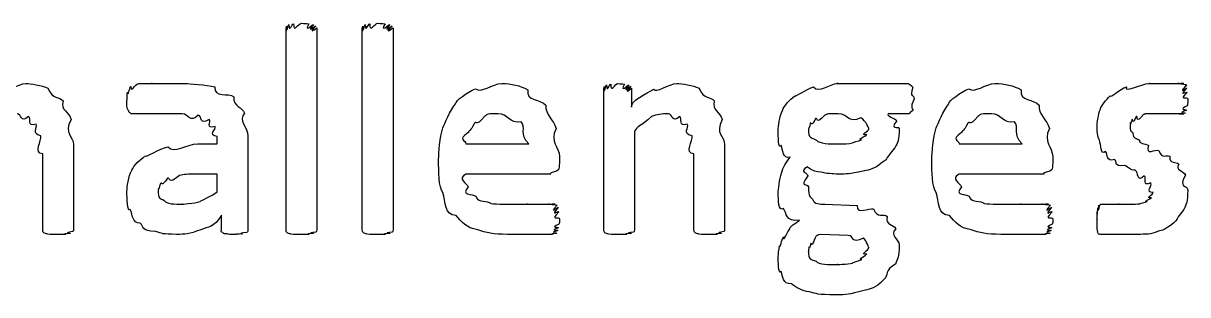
# Model space of a CAD drawing. Header units: millimetres. Extents: x 0 to 216, y 0 to 279.
# Drawn here: x 98.89 to 112.48, y 189.58 to 192.75 of the extents above; entities that cross this region are included whole.
import ezdxf

# ---------------------------------------------------------------- set-up
doc = ezdxf.new("R2010")
doc.units = ezdxf.units.MM
doc.layers.get('0').update_dxf_attribs({"linetype": 'CONTINUOUS'})

msp = doc.modelspace()

# ---------------------------------------------------------------- linework, layer by layer
at = {"color": 0}
for p, q in [((101.954, 190.339), (101.954, 192.698)), ((102.313, 192.698), (102.313, 190.339)), ((102.844, 190.339), (102.844, 192.698)), ((103.203, 192.698), (103.203, 190.339)), ((105.664, 190.339), (105.664, 191.992)), ((105.989, 191.992), (105.989, 191.772)), ((108.682, 192.048), (109.222, 192.048)), ((109.288, 191.871), (109.288, 191.871)), ((109.227, 191.695), (108.985, 191.695)), ((106.022, 191.491), (106.022, 190.339)), ((108.759, 191.518), (108.759, 191.518)), ((99.471, 191.331), (99.471, 190.339)), ((100.923, 191.342), (101.15, 191.342)), ((101.15, 191.342), (101.15, 191.43)), ((101.508, 191.436), (101.508, 190.339)), ((104.054, 191.342), (104.787, 191.342)), ((107.075, 191.331), (107.075, 190.339)), ((109.814, 191.342), (110.548, 191.342)), ((99.1126, 190.339), (99.1126, 191.226)), ((105.146, 191.193), (105.146, 191.133)), ((106.717, 190.339), (106.717, 191.226)), ((110.906, 191.193), (110.906, 191.133)), ((101.15, 190.989), (100.912, 190.989)), ((101.15, 190.78), (101.15, 190.989)), ((105.041, 190.989), (104.054, 190.989)), ((110.801, 190.989), (109.814, 190.989)), ((112.482, 190.802), (112.482, 190.802)), ((108.246, 190.637), (108.621, 190.62)), ((101.199, 190.339), (101.199, 190.51)), ((108.516, 190.272), (108.197, 190.284)), ((108.759, 190.129), (108.759, 190.129))]:
    msp.add_line(p, q, dxfattribs=at)
for points in [[(101.954, 192.698), (101.954, 192.606), (101.956, 192.712), (101.96, 192.72)], [(101.96, 192.72), (101.965, 192.621), (101.976, 192.732), (101.987, 192.737)], [(101.987, 192.737), (101.99, 192.632), (102.02, 192.748), (102.042, 192.748)], [(102.042, 192.748), (102.038, 192.635), (102.097, 192.753), (102.131, 192.753)], [(102.131, 192.753), (102.108, 192.753), (102.197, 192.75), (102.219, 192.748)], [(102.219, 192.748), (102.155, 192.632), (102.263, 192.743), (102.274, 192.737)], [(102.274, 192.737), (102.181, 192.621), (102.297, 192.727), (102.301, 192.72)], [(102.301, 192.72), (102.193, 192.606), (102.313, 192.705), (102.313, 192.698)], [(102.844, 192.698), (102.844, 192.606), (102.846, 192.712), (102.85, 192.72)], [(102.85, 192.72), (102.856, 192.621), (102.866, 192.732), (102.877, 192.737)], [(102.877, 192.737), (102.88, 192.632), (102.911, 192.748), (102.932, 192.748)], [(102.932, 192.748), (102.929, 192.635), (102.988, 192.753), (103.021, 192.753)], [(103.021, 192.753), (102.999, 192.753), (103.087, 192.75), (103.109, 192.748)], [(103.109, 192.748), (103.046, 192.632), (103.153, 192.743), (103.164, 192.737)], [(103.164, 192.737), (103.072, 192.621), (103.188, 192.727), (103.192, 192.72)], [(103.192, 192.72), (103.083, 192.606), (103.203, 192.705), (103.203, 192.698)], [(98.6607, 191.981), (98.6621, 191.929), (98.8289, 192.048), (98.9143, 192.048)], [(98.9143, 192.048), (98.9665, 192.048), (99.103, 192.028), (99.1732, 191.992)], [(99.1732, 191.992), (99.2283, 191.856), (99.3055, 191.905), (99.3496, 191.844)], [(100.102, 191.948), (100.108, 191.885), (100.122, 191.992), (100.141, 192.014)], [(100.141, 192.014), (100.143, 191.929), (100.19, 192.048), (100.234, 192.048)], [(100.234, 192.048), (100.232, 192.048), (100.329, 192.048), (100.389, 192.048)], [(100.389, 192.048), (100.35, 192.048), (100.51, 192.048), (100.576, 192.048)], [(100.576, 192.048), (100.604, 192.048), (100.715, 192.048), (100.785, 192.048)], [(100.785, 192.048), (100.805, 192.048), (101.03, 192.034), (101.122, 192.009)], [(101.122, 192.009), (101.107, 191.878), (101.287, 191.944), (101.342, 191.893)], [(103.933, 191.811), (103.929, 191.849), (104.072, 191.946), (104.165, 191.987)], [(104.165, 191.987), (104.231, 191.929), (104.359, 192.048), (104.473, 192.048)], [(104.473, 192.048), (104.579, 192.048), (104.691, 192.023), (104.776, 191.976)], [(105.664, 191.992), (105.664, 191.9), (105.665, 192.006), (105.669, 192.014)], [(105.669, 192.014), (105.671, 191.915), (105.682, 192.027), (105.697, 192.031)], [(105.697, 192.031), (105.7, 191.926), (105.727, 192.042), (105.747, 192.042)], [(105.747, 192.042), (105.741, 191.929), (105.796, 192.048), (105.829, 192.048)], [(105.829, 192.048), (105.803, 192.048), (105.884, 192.045), (105.906, 192.042)], [(105.906, 192.042), (105.847, 191.926), (105.945, 192.038), (105.956, 192.031)], [(105.956, 192.031), (105.869, 191.915), (105.974, 192.022), (105.978, 192.014)], [(105.978, 192.014), (105.88, 191.9), (105.989, 191.999), (105.989, 191.992)], [(106.248, 191.981), (106.259, 191.929), (106.426, 192.048), (106.518, 192.048)], [(106.518, 192.048), (106.571, 192.048), (106.707, 192.028), (106.777, 191.992)], [(106.777, 191.992), (106.832, 191.856), (106.91, 191.905), (106.954, 191.844)], [(107.894, 191.904), (107.891, 191.882), (108.029, 191.987), (108.114, 192.009)], [(108.114, 192.009), (108.181, 191.929), (108.296, 192.048), (108.395, 192.048)], [(108.395, 192.048), (108.336, 192.048), (108.5, 192.048), (108.544, 192.048)], [(108.544, 192.048), (108.545, 192.048), (108.638, 192.048), (108.682, 192.048)], [(109.222, 192.048), (109.207, 192.048), (109.261, 192.032), (109.272, 192.004)], [(109.272, 192.004), (109.229, 191.871), (109.288, 191.929), (109.288, 191.871)], [(109.693, 191.811), (109.689, 191.849), (109.832, 191.946), (109.925, 191.987)], [(109.925, 191.987), (109.991, 191.929), (110.119, 192.048), (110.234, 192.048)], [(110.234, 192.048), (110.339, 192.048), (110.451, 192.023), (110.537, 191.976)], [(111.578, 191.904), (111.578, 191.878), (111.691, 191.983), (111.766, 192.009)], [(111.766, 192.009), (111.729, 191.929), (111.933, 192.048), (112.036, 192.048)], [(112.036, 192.048), (111.993, 192.048), (112.124, 192.048), (112.168, 192.048)], [(112.168, 192.048), (112.199, 192.048), (112.252, 192.048), (112.29, 192.048)], [(112.29, 192.048), (112.273, 192.048), (112.357, 192.048), (112.383, 192.048)], [(112.383, 192.048), (112.324, 192.048), (112.427, 192.048), (112.438, 192.048)], [(112.438, 192.048), (112.35, 192.048), (112.462, 192.042), (112.466, 192.031)], [(112.466, 192.031), (112.357, 191.907), (112.471, 192.006), (112.471, 191.992)], [(112.471, 191.992), (112.361, 191.882), (112.477, 191.965), (112.477, 191.943)], [(100.096, 191.849), (100.096, 191.841), (100.098, 191.926), (100.102, 191.948)], [(100.096, 191.783), (100.096, 191.775), (100.096, 191.827), (100.096, 191.849)], [(101.342, 191.893), (101.338, 191.775), (101.443, 191.777), (101.469, 191.7)], [(104.776, 191.976), (104.749, 191.838), (104.931, 191.871), (104.986, 191.794)], [(105.989, 191.772), (105.968, 191.841), (106.163, 191.937), (106.248, 191.981)], [(107.75, 191.733), (107.769, 191.79), (107.834, 191.86), (107.894, 191.904)], [(109.288, 191.871), (109.229, 191.75), (109.282, 191.762), (109.272, 191.733)], [(110.537, 191.976), (110.509, 191.838), (110.691, 191.871), (110.746, 191.794)], [(111.463, 191.75), (111.475, 191.79), (111.526, 191.86), (111.578, 191.904)], [(112.477, 191.943), (112.364, 191.841), (112.482, 191.9), (112.482, 191.871)], [(112.482, 191.871), (112.482, 191.783), (112.48, 191.813), (112.477, 191.788)], [(99.3496, 191.844), (99.3165, 191.735), (99.4241, 191.713), (99.4435, 191.629)], [(100.113, 191.733), (100.099, 191.735), (100.099, 191.764), (100.096, 191.783)], [(100.135, 191.706), (100.114, 191.709), (100.12, 191.722), (100.113, 191.733)], [(103.784, 191.529), (103.803, 191.576), (103.87, 191.733), (103.933, 191.811)], [(104.986, 191.794), (104.976, 191.684), (105.081, 191.626), (105.107, 191.524)], [(106.954, 191.844), (106.921, 191.735), (107.028, 191.713), (107.047, 191.629)], [(107.701, 191.507), (107.701, 191.536), (107.717, 191.667), (107.75, 191.733)], [(109.272, 191.733), (109.207, 191.695), (109.245, 191.695), (109.227, 191.695)], [(109.545, 191.529), (109.564, 191.576), (109.63, 191.733), (109.693, 191.811)], [(110.746, 191.794), (110.736, 191.684), (110.841, 191.626), (110.867, 191.524)], [(111.424, 191.568), (111.424, 191.558), (111.437, 191.695), (111.463, 191.75)], [(112.471, 191.733), (112.353, 191.706), (112.462, 191.707), (112.455, 191.7)], [(112.477, 191.788), (112.361, 191.735), (112.474, 191.747), (112.471, 191.733)], [(98.9471, 191.662), (98.8494, 191.576), (98.866, 191.695), (98.8148, 191.695)], [(99.0353, 191.574), (98.9224, 191.536), (98.9831, 191.642), (98.9471, 191.662)], [(99.4435, 191.629), (99.3525, 191.452), (99.471, 191.448), (99.471, 191.331)], [(100.163, 191.695), (100.13, 191.695), (100.142, 191.698), (100.135, 191.706)], [(100.234, 191.695), (100.154, 191.695), (100.177, 191.695), (100.163, 191.695)], [(100.356, 191.695), (100.221, 191.695), (100.268, 191.695), (100.234, 191.695)], [(100.521, 191.695), (100.434, 191.695), (100.402, 191.695), (100.356, 191.695)], [(100.741, 191.695), (100.562, 191.695), (100.587, 191.695), (100.521, 191.695)], [(100.929, 191.678), (100.835, 191.576), (100.814, 191.695), (100.741, 191.695)], [(101.056, 191.629), (100.937, 191.554), (100.98, 191.667), (100.929, 191.678)], [(101.127, 191.546), (101.003, 191.51), (101.089, 191.607), (101.056, 191.629)], [(101.469, 191.7), (101.389, 191.62), (101.508, 191.535), (101.508, 191.436)], [(104.153, 191.584), (104.101, 191.474), (104.1, 191.518), (104.082, 191.474)], [(104.269, 191.662), (104.165, 191.536), (104.187, 191.618), (104.153, 191.584)], [(104.429, 191.695), (104.255, 191.695), (104.316, 191.684), (104.269, 191.662)], [(104.699, 191.601), (104.553, 191.576), (104.55, 191.695), (104.429, 191.695)], [(104.787, 191.342), (104.674, 191.452), (104.761, 191.538), (104.699, 191.601)], [(106.221, 191.662), (106.09, 191.536), (106.091, 191.586), (106.022, 191.491)], [(106.419, 191.695), (106.336, 191.695), (106.287, 191.684), (106.221, 191.662)], [(106.551, 191.662), (106.454, 191.576), (106.47, 191.695), (106.419, 191.695)], [(106.639, 191.574), (106.527, 191.536), (106.587, 191.642), (106.551, 191.662)], [(107.047, 191.629), (106.957, 191.452), (107.075, 191.448), (107.075, 191.331)], [(108.075, 191.584), (108.053, 191.481), (108.053, 191.538), (108.053, 191.513)], [(108.136, 191.639), (108.082, 191.525), (108.089, 191.607), (108.075, 191.584)], [(108.246, 191.678), (108.137, 191.558), (108.165, 191.657), (108.136, 191.639)], [(108.401, 191.695), (108.226, 191.695), (108.29, 191.689), (108.246, 191.678)], [(108.665, 191.645), (108.516, 191.576), (108.514, 191.695), (108.401, 191.695)], [(108.759, 191.518), (108.759, 191.514), (108.727, 191.615), (108.665, 191.645)], [(108.985, 191.695), (108.957, 191.669), (109.065, 191.641), (109.084, 191.612)], [(109.084, 191.612), (108.993, 191.496), (109.112, 191.557), (109.112, 191.524)], [(109.914, 191.584), (109.861, 191.474), (109.86, 191.518), (109.842, 191.474)], [(110.03, 191.662), (109.925, 191.536), (109.947, 191.618), (109.914, 191.584)], [(110.189, 191.695), (110.016, 191.695), (110.076, 191.684), (110.03, 191.662)], [(110.459, 191.601), (110.313, 191.576), (110.31, 191.695), (110.189, 191.695)], [(110.548, 191.342), (110.435, 191.452), (110.521, 191.538), (110.459, 191.601)], [(111.832, 191.629), (111.802, 191.521), (111.815, 191.604), (111.815, 191.59)], [(111.815, 191.59), (111.802, 191.459), (111.824, 191.502), (111.843, 191.469)], [(111.882, 191.662), (111.824, 191.547), (111.843, 191.642), (111.832, 191.629)], [(111.964, 191.684), (111.868, 191.565), (111.904, 191.673), (111.882, 191.662)], [(112.086, 191.695), (111.938, 191.695), (112, 191.691), (111.964, 191.684)], [(112.223, 191.695), (112.152, 191.695), (112.136, 191.695), (112.086, 191.695)], [(112.328, 191.695), (112.232, 191.695), (112.263, 191.695), (112.223, 191.695)], [(112.4, 191.695), (112.291, 191.695), (112.357, 191.695), (112.328, 191.695)], [(112.438, 191.695), (112.328, 191.695), (112.418, 191.695), (112.4, 191.695)], [(112.455, 191.7), (112.342, 191.695), (112.445, 191.695), (112.438, 191.695)], [(99.0907, 191.436), (98.9707, 191.459), (99.0604, 191.536), (99.0353, 191.574)], [(101.15, 191.43), (101.034, 191.444), (101.141, 191.513), (101.127, 191.546)], [(103.735, 191.16), (103.735, 191.239), (103.751, 191.419), (103.784, 191.529)], [(104.082, 191.474), (103.947, 191.389), (104.054, 191.389), (104.054, 191.342)], [(105.107, 191.524), (105.027, 191.36), (105.146, 191.31), (105.146, 191.193)], [(106.694, 191.436), (106.575, 191.459), (106.664, 191.536), (106.639, 191.574)], [(107.734, 191.326), (107.701, 191.265), (107.701, 191.437), (107.701, 191.507)], [(108.053, 191.513), (108.053, 191.404), (108.084, 191.419), (108.147, 191.386)], [(108.671, 191.391), (108.611, 191.393), (108.722, 191.43), (108.737, 191.452)], [(108.737, 191.452), (108.64, 191.437), (108.759, 191.496), (108.759, 191.518)], [(109.112, 191.524), (109.112, 191.378), (109.095, 191.364), (109.062, 191.298)], [(109.495, 191.16), (109.495, 191.239), (109.511, 191.419), (109.545, 191.529)], [(109.842, 191.474), (109.707, 191.389), (109.814, 191.389), (109.814, 191.342)], [(110.867, 191.524), (110.787, 191.36), (110.906, 191.31), (110.906, 191.193)], [(111.452, 191.386), (111.424, 191.422), (111.424, 191.498), (111.424, 191.568)], [(111.843, 191.469), (111.843, 191.397), (111.89, 191.411), (111.92, 191.386)], [(99.1126, 191.226), (98.9969, 191.234), (99.1044, 191.383), (99.0907, 191.436)], [(100.317, 191.204), (100.313, 191.179), (100.473, 191.287), (100.576, 191.309)], [(100.576, 191.309), (100.637, 191.224), (100.794, 191.342), (100.923, 191.342)], [(106.717, 191.226), (106.601, 191.234), (106.708, 191.383), (106.694, 191.436)], [(107.839, 191.188), (107.748, 191.161), (107.758, 191.273), (107.734, 191.326)], [(108.147, 191.386), (108.178, 191.342), (108.296, 191.342), (108.406, 191.342)], [(108.406, 191.342), (108.468, 191.342), (108.522, 191.345), (108.566, 191.353)], [(108.566, 191.353), (108.556, 191.36), (108.645, 191.376), (108.671, 191.391)], [(111.523, 191.254), (111.46, 191.201), (111.47, 191.334), (111.452, 191.386)], [(111.92, 191.386), (111.905, 191.349), (111.988, 191.343), (112.025, 191.326)], [(112.025, 191.326), (111.982, 191.195), (112.105, 191.287), (112.146, 191.265)], [(100.152, 191.033), (100.174, 191.088), (100.247, 191.16), (100.317, 191.204)], [(107.739, 191), (107.752, 191.066), (107.797, 191.133), (107.839, 191.188)], [(109.062, 191.298), (108.927, 191.128), (108.981, 191.174), (108.919, 191.127)], [(111.628, 191.16), (111.523, 191.128), (111.556, 191.216), (111.523, 191.254)], [(112.146, 191.265), (112.185, 191.154), (112.232, 191.224), (112.273, 191.198)], [(112.273, 191.198), (112.264, 191.102), (112.347, 191.141), (112.378, 191.105)], [(100.096, 190.791), (100.096, 190.831), (100.114, 190.963), (100.152, 191.033)], [(103.784, 190.774), (103.735, 190.838), (103.735, 191.013), (103.735, 191.16)], [(105.146, 191.133), (105.146, 191.033), (105.135, 191.044), (105.113, 191.022)], [(108.042, 191.072), (107.932, 191.014), (108.048, 191.007), (108.048, 190.967)], [(108.197, 191.011), (108.082, 191.022), (108.078, 191.05), (108.042, 191.072)], [(108.919, 191.127), (108.803, 191.036), (108.781, 191.047), (108.693, 191.022)], [(109.545, 190.774), (109.495, 190.838), (109.495, 191.013), (109.495, 191.16)], [(110.906, 191.133), (110.906, 191.033), (110.895, 191.044), (110.873, 191.022)], [(111.749, 191.088), (111.601, 191.078), (111.668, 191.134), (111.628, 191.16)], [(111.87, 191.033), (111.802, 191.036), (111.794, 191.069), (111.749, 191.088)], [(111.975, 190.967), (111.879, 190.882), (111.911, 191.014), (111.87, 191.033)], [(112.378, 191.105), (112.328, 191.033), (112.436, 191.029), (112.455, 190.978)], [(100.571, 190.94), (100.493, 190.824), (100.506, 190.904), (100.488, 190.879)], [(100.709, 190.973), (100.566, 190.853), (100.607, 190.953), (100.571, 190.94)], [(100.912, 190.989), (100.798, 190.989), (100.766, 190.984), (100.709, 190.973)], [(104.054, 190.989), (103.947, 190.934), (104.062, 190.885), (104.082, 190.84)], [(105.113, 191.022), (104.983, 190.989), (105.066, 190.989), (105.041, 190.989)], [(107.701, 190.763), (107.701, 190.809), (107.713, 190.93), (107.739, 191)], [(108.048, 190.967), (107.935, 190.82), (108.053, 190.887), (108.053, 190.84)], [(108.406, 190.989), (108.332, 190.989), (108.263, 190.996), (108.197, 191.011)], [(108.693, 191.022), (108.512, 190.989), (108.512, 190.989), (108.406, 190.989)], [(109.814, 190.989), (109.707, 190.934), (109.823, 190.885), (109.842, 190.84)], [(110.873, 191.022), (110.743, 190.989), (110.826, 190.989), (110.801, 190.989)], [(112.052, 190.885), (111.942, 190.835), (112.008, 190.945), (111.975, 190.967)], [(112.455, 190.978), (112.364, 190.816), (112.482, 190.871), (112.482, 190.802)], [(100.135, 190.576), (100.096, 190.54), (100.096, 190.71), (100.096, 190.791)], [(100.488, 190.879), (100.456, 190.776), (100.461, 190.831), (100.461, 190.802)], [(100.461, 190.802), (100.456, 190.694), (100.484, 190.71), (100.532, 190.681)], [(100.951, 190.669), (100.963, 190.683), (101.079, 190.731), (101.15, 190.78)], [(103.939, 190.504), (103.803, 190.504), (103.82, 190.667), (103.784, 190.774)], [(104.082, 190.84), (103.984, 190.731), (104.129, 190.763), (104.17, 190.73)], [(107.761, 190.587), (107.701, 190.54), (107.701, 190.7), (107.701, 190.763)], [(108.053, 190.84), (108.053, 190.713), (108.07, 190.731), (108.103, 190.692)], [(109.699, 190.504), (109.564, 190.504), (109.58, 190.667), (109.545, 190.774)], [(109.842, 190.84), (109.744, 190.731), (109.889, 190.763), (109.93, 190.73)], [(112.08, 190.774), (111.978, 190.772), (112.07, 190.854), (112.052, 190.885)], [(112.058, 190.713), (111.978, 190.705), (112.08, 190.752), (112.08, 190.774)], [(112.482, 190.802), (112.482, 190.661), (112.467, 190.642), (112.438, 190.576)], [(100.532, 190.681), (100.555, 190.637), (100.655, 190.637), (100.747, 190.637)], [(100.747, 190.637), (100.721, 190.637), (100.887, 190.647), (100.951, 190.669)], [(104.17, 190.73), (104.182, 190.669), (104.264, 190.676), (104.33, 190.658)], [(104.33, 190.658), (104.315, 190.637), (104.476, 190.637), (104.573, 190.637)], [(104.573, 190.637), (104.606, 190.637), (104.717, 190.637), (104.776, 190.637)], [(104.776, 190.637), (104.723, 190.637), (104.884, 190.637), (104.925, 190.637)], [(104.925, 190.637), (104.925, 190.637), (105.004, 190.637), (105.03, 190.637)], [(105.03, 190.637), (104.98, 190.637), (105.081, 190.637), (105.096, 190.637)], [(105.096, 190.637), (105.005, 190.637), (105.114, 190.632), (105.118, 190.625)], [(108.103, 190.692), (108.122, 190.637), (108.187, 190.637), (108.246, 190.637)], [(109.93, 190.73), (109.942, 190.669), (110.024, 190.676), (110.09, 190.658)], [(110.09, 190.658), (110.075, 190.637), (110.236, 190.637), (110.333, 190.637)], [(110.333, 190.637), (110.366, 190.637), (110.477, 190.637), (110.537, 190.637)], [(110.537, 190.637), (110.483, 190.637), (110.644, 190.637), (110.685, 190.637)], [(110.685, 190.637), (110.685, 190.637), (110.764, 190.637), (110.79, 190.637)], [(110.79, 190.637), (110.74, 190.637), (110.841, 190.637), (110.856, 190.637)], [(110.856, 190.637), (110.765, 190.637), (110.874, 190.632), (110.878, 190.625)], [(111.446, 190.625), (111.442, 190.518), (111.454, 190.637), (111.463, 190.637)], [(111.463, 190.637), (111.46, 190.637), (111.487, 190.637), (111.507, 190.637)], [(111.507, 190.637), (111.501, 190.637), (111.552, 190.637), (111.578, 190.637)], [(111.578, 190.637), (111.556, 190.637), (111.642, 190.637), (111.683, 190.637)], [(111.683, 190.637), (111.636, 190.637), (111.768, 190.637), (111.821, 190.637)], [(111.821, 190.637), (111.846, 190.637), (111.895, 190.638), (111.926, 190.642)], [(111.926, 190.642), (111.909, 190.647), (111.986, 190.658), (112.008, 190.669)], [(112.008, 190.669), (111.953, 190.669), (112.047, 190.694), (112.058, 190.713)], [(100.251, 190.416), (100.152, 190.416), (100.164, 190.512), (100.135, 190.576)], [(101.199, 190.51), (101.111, 190.357), (101.045, 190.375), (100.957, 190.339)], [(104.192, 190.339), (104.057, 190.357), (104.007, 190.43), (103.939, 190.504)], [(105.118, 190.625), (105.016, 190.507), (105.131, 190.611), (105.135, 190.598)], [(105.135, 190.598), (105.024, 190.482), (105.14, 190.57), (105.14, 190.548)], [(105.14, 190.548), (105.027, 190.438), (105.146, 190.499), (105.146, 190.465)], [(107.949, 190.449), (107.781, 190.43), (107.801, 190.532), (107.761, 190.587)], [(108.621, 190.62), (108.619, 190.504), (108.755, 190.603), (108.814, 190.581)], [(108.814, 190.581), (108.858, 190.463), (108.93, 190.533), (108.974, 190.493)], [(108.974, 190.493), (108.946, 190.386), (109.051, 190.408), (109.073, 190.35)], [(109.952, 190.339), (109.817, 190.357), (109.768, 190.43), (109.699, 190.504)], [(110.878, 190.625), (110.776, 190.507), (110.891, 190.611), (110.895, 190.598)], [(110.895, 190.598), (110.785, 190.482), (110.9, 190.57), (110.9, 190.548)], [(110.9, 190.548), (110.787, 190.438), (110.906, 190.499), (110.906, 190.465)], [(111.424, 190.543), (111.427, 190.478), (111.431, 190.583), (111.435, 190.598)], [(111.424, 190.46), (111.424, 190.434), (111.424, 190.521), (111.424, 190.543)], [(111.435, 190.598), (111.435, 190.507), (111.442, 190.621), (111.446, 190.625)], [(112.438, 190.576), (112.309, 190.416), (112.372, 190.46), (112.317, 190.416)], [(100.433, 190.317), (100.251, 190.328), (100.302, 190.372), (100.251, 190.416)], [(105.135, 190.361), (105.02, 190.324), (105.132, 190.339), (105.129, 190.328)], [(105.14, 190.405), (105.024, 190.35), (105.137, 190.375), (105.135, 190.361)], [(105.146, 190.465), (105.146, 190.383), (105.143, 190.423), (105.14, 190.405)], [(107.761, 190.256), (107.763, 190.182), (107.808, 190.322), (107.839, 190.355)], [(107.839, 190.355), (107.825, 190.363), (107.907, 190.419), (107.949, 190.449)], [(110.895, 190.361), (110.78, 190.324), (110.892, 190.339), (110.889, 190.328)], [(110.9, 190.405), (110.785, 190.35), (110.897, 190.375), (110.895, 190.361)], [(110.906, 190.465), (110.906, 190.383), (110.903, 190.423), (110.9, 190.405)], [(111.429, 190.328), (111.424, 190.346), (111.424, 190.405), (111.424, 190.46)], [(112.317, 190.416), (112.203, 190.328), (112.203, 190.339), (112.13, 190.317)], [(99.1182, 190.311), (99.114, 190.308), (99.1126, 190.328), (99.1126, 190.339)], [(99.1457, 190.295), (99.1249, 190.298), (99.1249, 190.307), (99.1182, 190.311)], [(99.2008, 190.284), (99.1514, 190.287), (99.1595, 190.29), (99.1457, 190.295)], [(99.2946, 190.284), (99.1979, 190.284), (99.2258, 190.284), (99.2008, 190.284)], [(99.3771, 190.284), (99.2685, 190.284), (99.3278, 190.284), (99.2946, 190.284)], [(99.4322, 190.295), (99.3165, 190.287), (99.4022, 190.287), (99.3771, 190.284)], [(99.46, 190.317), (99.3415, 190.298), (99.4463, 190.302), (99.4322, 190.295)], [(99.471, 190.339), (99.471, 190.313), (99.4668, 190.324), (99.46, 190.317)], [(100.675, 190.284), (100.511, 190.284), (100.506, 190.295), (100.433, 190.317)], [(100.957, 190.339), (100.816, 190.284), (100.775, 190.284), (100.675, 190.284)], [(101.215, 190.306), (101.184, 190.306), (101.199, 190.324), (101.199, 190.339)], [(101.265, 190.289), (101.206, 190.29), (101.226, 190.298), (101.215, 190.306)], [(101.353, 190.284), (101.25, 190.284), (101.287, 190.285), (101.265, 190.289)], [(101.442, 190.289), (101.327, 190.284), (101.393, 190.284), (101.353, 190.284)], [(101.491, 190.306), (101.367, 190.29), (101.463, 190.292), (101.442, 190.289)], [(101.508, 190.339), (101.508, 190.306), (101.502, 190.313), (101.491, 190.306)], [(101.96, 190.311), (101.954, 190.308), (101.954, 190.328), (101.954, 190.339)], [(101.987, 190.295), (101.965, 190.298), (101.967, 190.307), (101.96, 190.311)], [(102.042, 190.284), (101.99, 190.287), (102.001, 190.29), (101.987, 190.295)], [(102.131, 190.284), (102.038, 190.284), (102.067, 190.284), (102.042, 190.284)], [(102.219, 190.284), (102.108, 190.284), (102.166, 190.284), (102.131, 190.284)], [(102.274, 190.295), (102.155, 190.287), (102.243, 190.287), (102.219, 190.284)], [(102.301, 190.311), (102.181, 190.298), (102.288, 190.302), (102.274, 190.295)], [(102.313, 190.339), (102.31, 190.308), (102.308, 190.318), (102.301, 190.311)], [(102.85, 190.311), (102.844, 190.308), (102.844, 190.328), (102.844, 190.339)], [(102.877, 190.295), (102.856, 190.298), (102.857, 190.307), (102.85, 190.311)], [(102.932, 190.284), (102.88, 190.287), (102.891, 190.29), (102.877, 190.295)], [(103.021, 190.284), (102.929, 190.284), (102.957, 190.284), (102.932, 190.284)], [(103.109, 190.284), (102.999, 190.284), (103.057, 190.284), (103.021, 190.284)], [(103.164, 190.295), (103.046, 190.287), (103.134, 190.287), (103.109, 190.284)], [(103.192, 190.311), (103.072, 190.298), (103.178, 190.302), (103.164, 190.295)], [(103.203, 190.339), (103.2, 190.308), (103.198, 190.318), (103.192, 190.311)], [(104.539, 190.284), (104.374, 190.284), (104.291, 190.302), (104.192, 190.339)], [(104.754, 190.284), (104.583, 190.284), (104.617, 190.284), (104.539, 190.284)], [(104.931, 190.284), (104.833, 190.284), (104.821, 190.284), (104.754, 190.284)], [(105.058, 190.284), (104.936, 190.284), (104.982, 190.284), (104.931, 190.284)], [(105.113, 190.295), (105.003, 190.284), (105.091, 190.284), (105.058, 190.284)], [(105.129, 190.328), (105.013, 190.302), (105.12, 190.306), (105.113, 190.295)], [(105.669, 190.317), (105.664, 190.313), (105.664, 190.331), (105.664, 190.339)], [(105.697, 190.295), (105.675, 190.298), (105.676, 190.308), (105.669, 190.317)], [(105.752, 190.284), (105.7, 190.287), (105.711, 190.29), (105.697, 190.295)], [(105.84, 190.284), (105.748, 190.284), (105.777, 190.284), (105.752, 190.284)], [(105.929, 190.284), (105.818, 190.284), (105.876, 190.284), (105.84, 190.284)], [(105.984, 190.295), (105.865, 190.287), (105.953, 190.287), (105.929, 190.284)], [(106.011, 190.311), (105.891, 190.298), (105.997, 190.302), (105.984, 190.295)], [(106.022, 190.339), (106.019, 190.308), (106.018, 190.318), (106.011, 190.311)], [(106.722, 190.311), (106.718, 190.308), (106.717, 190.328), (106.717, 190.339)], [(106.75, 190.295), (106.729, 190.298), (106.729, 190.307), (106.722, 190.311)], [(106.805, 190.284), (106.755, 190.287), (106.764, 190.29), (106.75, 190.295)], [(106.899, 190.284), (106.802, 190.284), (106.83, 190.284), (106.805, 190.284)], [(106.981, 190.284), (106.872, 190.284), (106.932, 190.284), (106.899, 190.284)], [(107.036, 190.295), (106.921, 190.287), (107.006, 190.287), (106.981, 190.284)], [(107.064, 190.317), (106.945, 190.298), (107.05, 190.302), (107.036, 190.295)], [(107.075, 190.339), (107.075, 190.313), (107.071, 190.324), (107.064, 190.317)], [(107.717, 190.151), (107.722, 190.115), (107.742, 190.223), (107.761, 190.256)], [(108.125, 190.228), (108.082, 190.111), (108.092, 190.194), (108.081, 190.179)], [(108.197, 190.284), (108.119, 190.266), (108.143, 190.248), (108.125, 190.228)], [(108.693, 190.24), (108.552, 190.16), (108.59, 190.272), (108.516, 190.272)], [(108.759, 190.129), (108.759, 190.111), (108.737, 190.215), (108.693, 190.24)], [(109.073, 190.35), (108.993, 190.272), (109.112, 190.231), (109.112, 190.157)], [(110.3, 190.284), (110.134, 190.284), (110.051, 190.302), (109.952, 190.339)], [(110.515, 190.284), (110.344, 190.284), (110.377, 190.284), (110.3, 190.284)], [(110.691, 190.284), (110.593, 190.284), (110.581, 190.284), (110.515, 190.284)], [(110.818, 190.284), (110.696, 190.284), (110.742, 190.284), (110.691, 190.284)], [(110.873, 190.295), (110.763, 190.284), (110.851, 190.284), (110.818, 190.284)], [(110.889, 190.328), (110.774, 190.302), (110.88, 190.306), (110.873, 190.295)], [(111.457, 190.284), (111.435, 190.284), (111.437, 190.298), (111.429, 190.328)], [(111.518, 190.284), (111.46, 190.284), (111.471, 190.284), (111.457, 190.284)], [(111.611, 190.284), (111.512, 190.284), (111.543, 190.284), (111.518, 190.284)], [(111.744, 190.284), (111.589, 190.284), (111.651, 190.284), (111.611, 190.284)], [(111.898, 190.284), (111.802, 190.284), (111.791, 190.284), (111.744, 190.284)], [(112.13, 190.317), (112.059, 190.284), (111.982, 190.284), (111.898, 190.284)], [(107.701, 190.03), (107.701, 190.038), (107.706, 190.111), (107.717, 190.151)], [(108.059, 190.135), (108.053, 190.05), (108.053, 190.1), (108.053, 190.085)], [(108.053, 190.085), (108.053, 189.983), (108.082, 189.996), (108.142, 189.969)], [(108.081, 190.179), (108.06, 190.082), (108.061, 190.15), (108.059, 190.135)], [(108.737, 190.058), (108.64, 190.038), (108.759, 190.105), (108.759, 190.129)], [(109.112, 190.157), (109.112, 190.005), (109.097, 190.007), (109.068, 189.936)], [(107.734, 189.848), (107.701, 189.814), (107.701, 189.964), (107.701, 190.03)], [(108.142, 189.969), (108.175, 189.931), (108.288, 189.931), (108.395, 189.931)], [(108.395, 189.931), (108.351, 189.931), (108.522, 189.936), (108.566, 189.948)], [(108.566, 189.948), (108.56, 189.953), (108.65, 189.974), (108.676, 189.992)], [(108.676, 189.992), (108.616, 189.99), (108.726, 190.033), (108.737, 190.058)], [(107.855, 189.705), (107.748, 189.703), (107.758, 189.793), (107.734, 189.848)], [(109.068, 189.936), (108.935, 189.865), (108.993, 189.807), (108.935, 189.755)], [(108.064, 189.611), (107.976, 189.622), (107.91, 189.665), (107.855, 189.705)], [(108.935, 189.755), (108.817, 189.641), (108.799, 189.658), (108.704, 189.628)], [(108.379, 189.578), (108.149, 189.578), (108.152, 189.589), (108.064, 189.611)], [(108.704, 189.628), (108.512, 189.578), (108.502, 189.578), (108.379, 189.578)]]:
    msp.add_open_spline(points, degree=3, dxfattribs=at)

doc.saveas('drawing.dxf')
